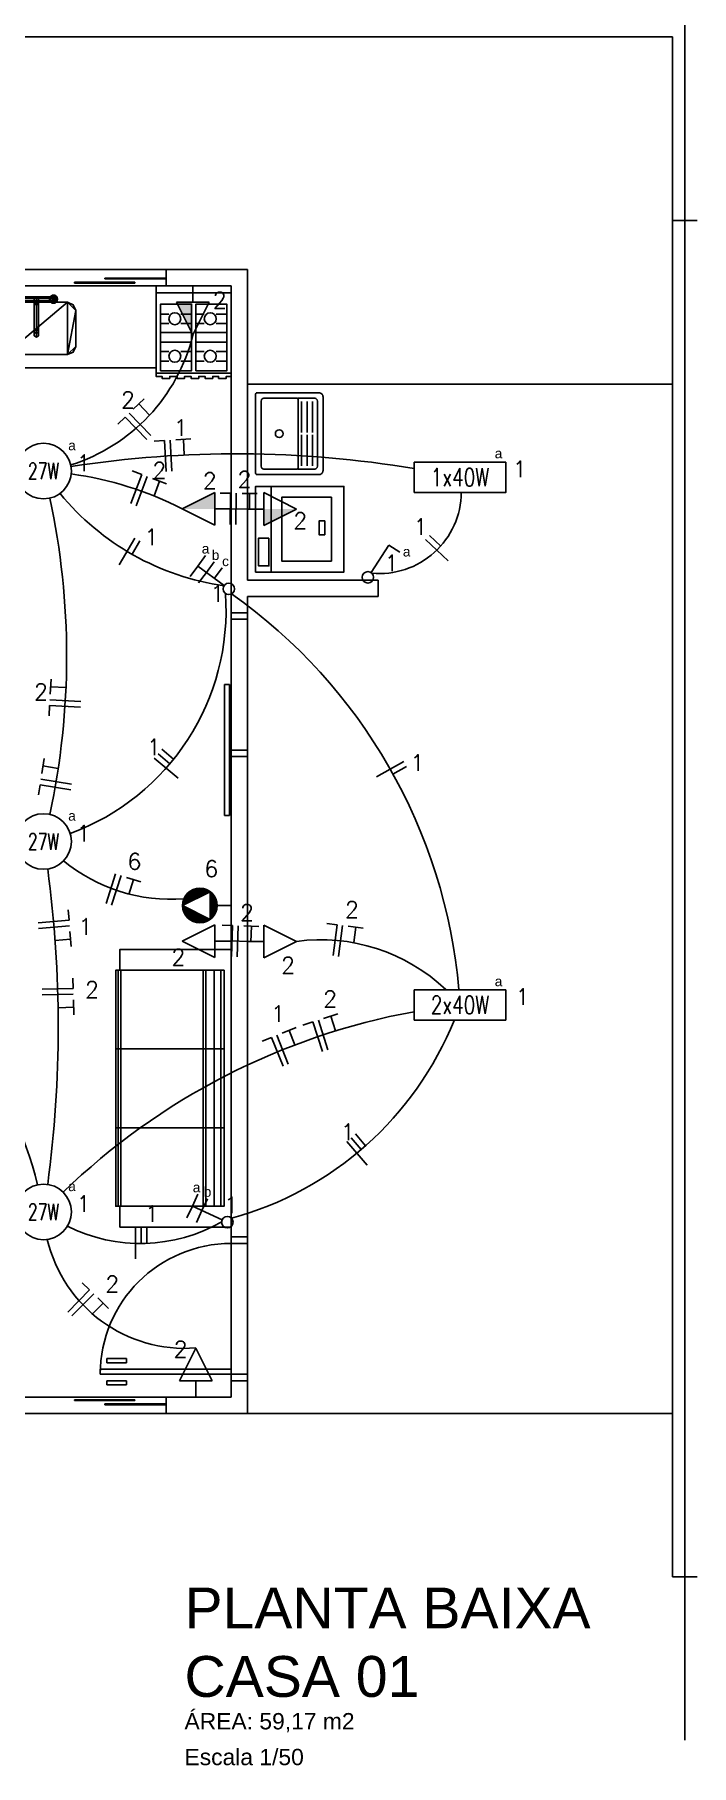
# Model space of a CAD drawing. Header units: metres. Extents: x 49 to 320, y -91 to 27.
# Drawn here: x 148.05 to 152.07, y -69.31 to -58.71 of the extents above; entities that cross this region are included whole.
import ezdxf
from ezdxf.enums import TextEntityAlignment as Align

# ---------------------------------------------------------------- set-up
doc = ezdxf.new("R2010")
doc.units = ezdxf.units.M
doc.header["$LTSCALE"] = 0.2
for name, color, linetype in [('ARQ-___-___-LEG', 3, 'Continuous'), ('ARQ-___-___-VST', 9, 'Continuous'), ('ARQ-EQP', 24, 'Continuous'), ('ARQ-EQP-___-INT', 7, 'Continuous'), ('ARQ-MOB-___-INT', 7, 'Continuous'), ('CIRCUITO', 7, 'Continuous'), ('CIRCUITO_FIACAO', 10, 'Continuous'), ('INTERRUPTORES', 6, 'Continuous'), ('LUMINARIAS', 1, 'Continuous'), ('SOMENTE_FIACAO', 3, 'Continuous'), ('SOMENTE_TUBULACAO', 5, 'Continuous'), ('TEXTO_INTERRUPTOR', 7, 'Continuous'), ('TOMADAS', 3, 'Continuous')]:
    doc.layers.add(name, color=color, linetype=linetype)
doc.styles.add('REGUA200', font='arial.ttf')
doc.styles.add('REGUA80', font='arial.ttf')
doc.styles.add('ROMANS', font='romans', dxfattribs={"height": 6})
doc.styles.get("Standard").update_dxf_attribs({"font": 'arial.ttf'})

# ---------------------------------------------------------------- blocks, each defined once
blk = doc.blocks.new('MBSOF232')
at = {"color": 0}
blk.add_lwpolyline([(100, 80), (-100, 80), (-100, 0), (-85, 0), (-85, -3), (85, -3), (85, 0), (100, 0)], close=True, dxfattribs=at)
at = {"layer": 'ARQ-MOB-___-INT'}
for p, q in [((-28.5, -3), (-28.5, 75)), ((28.3, -3), (28.3, 75)), ((85, 72.6), (-85, 72.6)), ((85, 67.9), (-85, 67.9)), ((85, 61.9), (-85, 61.9)), ((85, 59.9), (-85, 59.9)), ((85, 0.7), (-85, 0.7)), ((85, -1.3), (-85, -1.3))]:
    blk.add_line(p, q, dxfattribs=at)
blk.add_lwpolyline([(85, 0), (85, 75), (-85, 75), (-85, 0)], dxfattribs=at)
blk = doc.blocks.new('MCCUB1_3')
at = {"color": 254}
mesh = blk.add_polyface(dxfattribs=at)
corners = [(-24, -37, 70), (-22.5, -40.5, 70), (-19, -42, 70), (-24, -15, 70), (-22.5, -11.5, 70), (-19, -10, 70), (19, -10, 70), (19, -42, 70), (24, -15, 70), (24, -37, 70), (22.5, -40.5, 70), (22.5, -11.5, 70), (-24, -37, 85), (-22.5, -40.5, 85), (-19, -42, 85), (19, -42, 85), (22.5, -40.5, 85), (24, -37, 85), (24, -15, 85), (22.5, -11.5, 85), (19, -10, 85), (-19, -10, 85), (-22.5, -11.5, 85), (-24, -15, 85)]
mesh.append_faces([[corners[k] for k in face] for face in [(9, 7, 10), (6, 8, 11)]], dxfattribs={"vtx0": -1, "color": 254})
mesh.append_faces([[corners[k] for k in face] for face in [(0, 2, 3), (3, 2, 4), (4, 2, 5), (5, 2, 6), (8, 7, 9)]], dxfattribs={"vtx0": -1, "vtx1": -1, "color": 254})
mesh.append_faces([[corners[k] for k in face] for face in [(6, 7, 8)]], dxfattribs={"vtx0": -1, "vtx1": -1, "vtx2": -1, "color": 254})
mesh.append_faces([[corners[k] for k in face] for face in [(6, 2, 7)]], dxfattribs={"vtx0": -1, "vtx2": -1, "color": 254})
mesh.append_faces([[corners[k] for k in face] for face in [(12, 13, 0), (13, 14, 1), (14, 15, 2), (15, 16, 7), (16, 17, 10), (17, 18, 9), (18, 19, 8), (19, 20, 11), (20, 21, 6), (21, 22, 5), (22, 23, 4), (23, 12, 3)]], dxfattribs={"vtx1": -1, "color": 254})
mesh.append_faces([[corners[k] for k in face] for face in [(0, 1, 2), (13, 1, 0), (14, 2, 1), (15, 7, 2), (16, 10, 7), (17, 9, 10), (18, 8, 9), (19, 11, 8), (20, 6, 11), (21, 5, 6), (22, 4, 5), (23, 3, 4), (12, 0, 3)]], dxfattribs={"vtx2": -1, "color": 254})
mesh = blk.add_polyface(dxfattribs=at)
corners = [(-1.4, -30.5, 100.3), (-1.4, -30.5, 95.5), (-0.1, -31.3, 95.5), (-0.1, -31.3, 100.6), (-1.4, -29, 99.7), (-1.4, -29, 95.5), (-0.1, -28.3, 99.4), (-0.1, -28.3, 95.5), (1.2, -29, 99.7), (1.2, -29, 95.5), (1.2, -30.5, 100.3), (1.2, -30.5, 95.5), (-1.4, -27.2, 103.6), (-0.1, -27.5, 104.3), (-1.4, -26.6, 102.1), (-0.1, -26.3, 101.3), (1.2, -26.6, 102.1), (1.2, -27.2, 103.6), (-1.4, -10.6, 103.6), (-0.1, -10.3, 104.3), (-1.4, -11.2, 102.1), (-0.1, -11.5, 101.3), (1.2, -11.2, 102.1), (1.2, -10.6, 103.6), (-1.4, -7.6, 100.5), (-0.1, -7, 101), (-1.4, -8.6, 99.5), (-0.1, -9.2, 98.9), (1.2, -8.6, 99.5), (1.2, -7.6, 100.5), (-12.1, -6.6, 100), (-12.1, -7.3, 101.3), (11.9, -7.3, 101.3), (11.9, -6.6, 100), (-12.1, -7.4, 98.7), (11.9, -7.4, 98.7), (-12.1, -8.9, 98.7), (11.9, -8.9, 98.7), (-12.1, -9.6, 100), (11.9, -9.6, 100), (-12.1, -8.8, 101.3), (11.9, -8.8, 101.3), (12.5, -6.6, 106.9), (11.2, -5.7, 106.9), (9.7, -5.7, 106.9), (8.4, -6.6, 106.9), (7.9, -8.1, 106.9), (8.4, -9.6, 106.9), (9.6, -10.5, 106.9), (12.4, -9.6, 106.9), (11.2, -10.5, 106.9), (12.9, -8.1, 106.9), (12.5, -6.6, 101.9), (11.2, -5.7, 101.9), (9.7, -5.7, 101.9), (8.4, -6.6, 101.9), (7.9, -8.1, 101.9), (8.4, -9.6, 101.9), (9.6, -10.5, 101.9), (11.2, -10.5, 101.9), (12.4, -9.6, 101.9), (12.9, -8.1, 101.9), (-8.1, -8.1, 101.9), (-8.5, -6.6, 101.9), (-8.5, -6.6, 106.9), (-8.1, -8.1, 106.9), (-8.6, -9.6, 101.9), (-8.6, -9.6, 106.9), (-9.8, -10.5, 101.9), (-9.8, -10.5, 106.9), (-11.4, -10.5, 101.9), (-11.4, -10.5, 106.9), (-12.6, -9.6, 101.9), (-12.6, -9.6, 106.9), (-13.1, -8.1, 101.9), (-13.1, -8.1, 106.9), (-12.6, -6.6, 101.9), (-12.6, -6.6, 106.9), (-11.3, -5.7, 101.9), (-11.3, -5.7, 106.9), (-9.8, -5.7, 101.9), (-9.8, -5.7, 106.9)]
mesh.append_faces([[corners[k] for k in face] for face in [(30, 31, 32, 33), (34, 30, 33, 35), (36, 34, 35, 37), (38, 36, 37, 39), (40, 38, 39, 41), (31, 40, 41, 32), (52, 53, 43, 42), (53, 54, 44, 43), (54, 55, 45, 44), (55, 56, 46, 45), (56, 57, 47, 46), (57, 58, 48, 47), (58, 59, 50, 48), (59, 60, 49, 50), (60, 61, 51, 49), (61, 52, 42, 51), (62, 63, 64, 65), (66, 62, 65, 67), (68, 66, 67, 69), (70, 68, 69, 71), (72, 70, 71, 73), (74, 72, 73, 75), (76, 74, 75, 77), (78, 76, 77, 79), (80, 78, 79, 81), (63, 80, 81, 64)]], dxfattribs={"color": 254})
mesh.append_faces([[corners[k] for k in face] for face in [(32, 37, 35, 33), (49, 48, 50), (42, 49, 51), (64, 67, 65), (67, 71, 69)]], dxfattribs={"vtx0": -1, "color": 254})
mesh.append_faces([[corners[k] for k in face] for face in [(32, 39, 37), (42, 44, 45), (42, 45, 46), (42, 46, 47), (42, 47, 48), (64, 73, 71), (64, 75, 73), (64, 77, 75), (64, 79, 77)]], dxfattribs={"vtx0": -1, "vtx2": -1, "color": 254})
mesh.append_faces([[corners[k] for k in face] for face in [(24, 18, 19, 25), (26, 20, 18, 24), (27, 21, 20, 26), (28, 22, 21, 27), (29, 23, 22, 28), (25, 19, 23, 29)]], dxfattribs={"vtx1": -1, "color": 254})
mesh.append_faces([[corners[k] for k in face] for face in [(36, 38, 31)]], dxfattribs={"vtx1": -1, "vtx2": -1, "color": 254})
mesh.append_faces([[corners[k] for k in face] for face in [(12, 0, 3, 13), (14, 4, 0, 12), (15, 6, 4, 14), (16, 8, 6, 15), (17, 10, 8, 16), (13, 3, 10, 17), (18, 12, 13, 19), (20, 14, 12, 18), (21, 15, 14, 20), (22, 16, 15, 21), (23, 17, 16, 22), (19, 13, 17, 23)]], dxfattribs={"vtx1": -1, "vtx3": -1, "color": 254})
mesh.append_faces([[corners[k] for k in face] for face in [(32, 41, 39), (30, 34, 36, 31), (38, 40, 31), (42, 43, 44), (64, 81, 79)]], dxfattribs={"vtx2": -1, "color": 254})
mesh.append_faces([[corners[k] for k in face] for face in [(0, 1, 2, 3), (4, 5, 1, 0), (6, 7, 5, 4), (8, 9, 7, 6), (10, 11, 9, 8), (3, 2, 11, 10)]], dxfattribs={"vtx3": -1, "color": 254})
blk = doc.blocks.new('EQF4B__2')
at = {"color": 0}
blk.add_lwpolyline([(25.5, -5), (-25.5, -5), (-25.5, -66.5), (-21.4, -66.5), (-21.4, -67.9), (-16.2, -67.9), (-16.2, -66.5), (-11.3, -66.5), (-11.3, -67.9), (-6.2, -67.9), (-6.2, -66.5), (-1.7, -66.5), (-1.7, -67.9), (3.5, -67.9), (3.5, -66.5), (7.8, -66.5), (7.8, -67.9), (13, -67.9), (13, -66.5), (17, -66.5), (17, -67.9), (22.2, -67.9), (22.2, -66.5), (25.5, -66.5)], close=True, dxfattribs=at)
at = {"layer": 'ARQ-EQP-___-INT'}
for p, q in [((-25.3, -9.7), (25.3, -9.7)), ((-22.6, -24.1), (-16.8, -24.1)), ((-22.6, -30.6), (-16.8, -30.6)), ((-8.7, -24.1), (-1.4, -24.1)), ((-8.7, -30.6), (-1.4, -30.6)), ((1.4, -24.1), (7.2, -24.1)), ((1.4, -30.6), (7.2, -30.6)), ((15.3, -24.1), (22.6, -24.1)), ((15.3, -30.6), (22.6, -30.6)), ((-22.6, -36.7), (-1.4, -36.7)), ((-22.6, -43.3), (-1.4, -43.3)), ((1.4, -36.7), (22.6, -36.7)), ((1.4, -43.3), (22.6, -43.3)), ((-22.6, -49.6), (-16.8, -49.6)), ((-22.6, -56.1), (-16.8, -56.1)), ((-8.7, -49.6), (-1.4, -49.6)), ((-8.7, -56.1), (-1.4, -56.1)), ((1.4, -49.6), (7.2, -49.6)), ((1.4, -56.1), (7.2, -56.1)), ((15.3, -49.6), (22.6, -49.6)), ((15.3, -56.1), (22.6, -56.1)), ((-25.3, -64.4), (25.3, -64.4))]:
    blk.add_line(p, q, dxfattribs=at)
for points in [[(-22.6, -62.6), (-1.4, -62.6), (-1.4, -17.4), (-22.6, -17.4)], [(1.4, -62.6), (22.6, -62.6), (22.6, -17.4), (1.4, -17.4)]]:
    blk.add_lwpolyline(points, close=True, dxfattribs=at)
for centre in [(-12.8, -27.3), (11.3, -27.3), (-12.8, -52.8), (11.3, -52.8)]:
    blk.add_circle(centre, 4.04, dxfattribs=at)
blk = doc.blocks.new('EQLAV1_2')
at = {"color": 0}
blk.add_lwpolyline([(30.8, -10), (-30.8, -10), (-30.8, -73.5), (30.8, -73.5)], close=True, dxfattribs=at)
at = {"layer": 'ARQ-EQP-___-INT'}
blk.add_line((30.8, -21.3), (-30.8, -21.3), dxfattribs=at)
for points in [[(6.4, -19.6), (26.4, -19.6), (26.4, -12.1), (6.4, -12.1)], [(22.9, -64.6), (22.9, -28.8), (-23, -28.8), (-23, -64.6)], [(4, -59.7), (4, -55.7), (-6, -55.7), (-6, -59.7)]]:
    blk.add_lwpolyline(points, close=True, dxfattribs=at)
blk = doc.blocks.new('SAT13S_2')
at = {"layer": 'ARQ-EQP', "color": 0, "linetype": 'ByBlock'}
blk.add_lwpolyline([(-26.5, -48.5), (26.5, -48.5, 0.414214), (29.5, -45.5), (29.5, -1, 0.414214), (28.5, 0), (-28.5, 0, 0.414214), (-29.5, -1), (-29.5, -45.5, 0.414214)], format="xyb", close=True, dxfattribs=at)
at = {"layer": 'ARQ-EQP-___-INT'}
for points in [[(25.5, -27.7), (25.5, -6, 0.414214), (23.5, -4), (-23.5, -4, 0.414214), (-25.5, -6), (-25.5, -27.7)], [(-25.5, -27.8), (-25.5, -29.7, 0.414214), (-24.5, -30.6), (-23.2, -30.6), (23.1, -30.6), (24.5, -30.6, 0.414214), (25.5, -29.7), (25.5, -27.8)], [(-25.5, -30.5), (-25.5, -42.5, 0.414214), (-23.5, -44.5)], [(-23.5, -44.5), (23.5, -44.5, 0.414214), (25.5, -42.5), (25.5, -30.5, 0.414214)], [(-23.2, -33), (-0.9, -33, 0.414214)], [(-23.2, -37), (-0.9, -37, 0.414214)], [(0.8, -33), (23.1, -33, 0.414214)], [(0.8, -37), (23.1, -37, 0.414214)], [(-23.2, -41), (-0.9, -41, 0.414214)], [(0.8, -41), (23.1, -41, 0.414214)]]:
    blk.add_lwpolyline(points, format="xyb", dxfattribs=at)
blk.add_circle((0, -17), 2.8, dxfattribs=at)
blk = doc.blocks.new('Titul1')
at = {"color": 6, "style": 'REGUA200', "width": 1.4}
blk.add_attdef('TITULO', (0, 0), '', height=5, dxfattribs=at)
at = {"color": 0, "style": 'REGUA80', "width": 1.4}
blk.add_attdef('ESCALA', (0, -3.98), '', height=2, dxfattribs=at)
blk = doc.blocks.new('*U327', base_point=(1990.7, 328))
blk.add_lwpolyline([(1962.7, 318.7), (1962.7, 337.2), (2018.7, 337.2), (2018.7, 318.7)], close=True)
at = {"style": 'ROMANS', "width": 0.75}
blk.add_text('1x40W', height=11, dxfattribs=at).set_placement((1990.7, 328), align=Align.MIDDLE)
blk = doc.blocks.new('*U328', base_point=(1736, 529.7))
at = {"linetype": 'Continuous'}
blk.add_circle((1736, 529.7), 17, dxfattribs=at)
at = {"linetype": 'Continuous', "style": 'ROMANS', "width": 0.7}
blk.add_text('27W', height=10, dxfattribs=at).set_placement((1736, 529.7), align=Align.MIDDLE)
blk = doc.blocks.new('*U329', base_point=(1736, 303))
at = {"linetype": 'Continuous'}
blk.add_circle((1736, 303), 17, dxfattribs=at)
at = {"linetype": 'Continuous', "style": 'ROMANS', "width": 0.7}
blk.add_text('27W', height=10, dxfattribs=at).set_placement((1736, 303), align=Align.MIDDLE)
blk = doc.blocks.new('*U330', base_point=(1736, 76.3))
at = {"linetype": 'Continuous'}
blk.add_circle((1736, 76.3), 17, dxfattribs=at)
at = {"linetype": 'Continuous', "style": 'ROMANS', "width": 0.7}
blk.add_text('27W', height=10, dxfattribs=at).set_placement((1736, 76.3), align=Align.MIDDLE)
blk = doc.blocks.new('*U397', base_point=(1990.7, 203))
blk.add_lwpolyline([(1962.7, 193.7), (1962.7, 212.2), (2018.7, 212.2), (2018.7, 193.7)], close=True)
at = {"style": 'ROMANS', "width": 0.75}
blk.add_text('2x40W', height=11, dxfattribs=at).set_placement((1990.7, 203), align=Align.MIDDLE)
blk = doc.blocks.new('*U406', base_point=(1931.3, 463))
at = {"color": 2}
for p, q in [((1936.3, 467.6), (1947.1, 484.4)), ((1947.1, 484.4), (1953.9, 480.1))]:
    blk.add_line(p, q, dxfattribs=at)
blk.add_circle((1934.4, 464.7), 3.5, dxfattribs=at)
blk = doc.blocks.new('*U407', base_point=(1850.7, 67.4))
for p, q in [((1827.1, 79.9), (1830.4, 87.1)), ((1827.1, 79.9), (1823.7, 72.6)), ((1845.3, 71.5), (1827.1, 79.9)), ((1832.9, 77.2), (1829.6, 69.9)), ((1832.9, 77.2), (1836.3, 84.4))]:
    blk.add_line(p, q)
blk.add_circle((1848.4, 70), 3.5)
blk = doc.blocks.new('*U409', base_point=(1850.7, 454.4))
for p, q in [((1830.4, 471.5), (1835.1, 478)), ((1830.4, 471.5), (1825.6, 465.1)), ((1846.5, 459.7), (1830.4, 471.5)), ((1835.6, 467.7), (1830.8, 461.3)), ((1835.6, 467.7), (1840.3, 474.2)), ((1840.5, 464.1), (1845.2, 470.5))]:
    blk.add_line(p, q)
blk.add_circle((1849.3, 457.6), 3.5)
blk = doc.blocks.new('*X411')
at = {"color": 0}
for p, q in [((332.4, 758.5), (337.4, 763.5)), ((332.4, 757.6), (337.4, 762.6)), ((332.5, 759.4), (337.4, 764.3)), ((332.5, 756.7), (337.4, 761.7)), ((332.6, 755.9), (337.4, 760.8)), ((332.7, 760.5), (337.4, 765.2)), ((333, 761.7), (337.4, 766.1)), ((333.6, 763.2), (337.4, 767)), ((335.1, 765.5), (337.2, 767.7)), ((338, 767.5), (339.5, 769.1)), ((338.6, 767.3), (341, 769.7)), ((339.2, 767), (342.2, 770)), ((339.7, 766.7), (343.3, 770.2)), ((340.3, 766.4), (344.3, 770.3)), ((340.9, 766.1), (345.2, 770.3)), ((341.5, 765.8), (346, 770.3)), ((342.1, 765.5), (346.8, 770.2)), ((342.7, 765.2), (347.6, 770)), ((343.3, 764.9), (348.3, 769.9)), ((343.9, 764.6), (348.9, 769.7)), ((344.5, 764.3), (349.6, 769.4)), ((345.1, 764), (350.2, 769.2)), ((345.6, 763.7), (350.8, 768.9)), ((346.2, 763.4), (351.4, 768.5)), ((346.8, 763.1), (351.9, 768.2)), ((347.4, 762.8), (352.4, 767.8)), ((348, 762.5), (352.9, 767.4)), ((348.6, 762.2), (353.4, 767)), ((349.2, 761.9), (353.8, 766.6)), ((349.8, 761.7), (354.3, 766.1)), ((350.4, 761.4), (354.7, 765.7)), ((350.9, 761.1), (355, 765.2)), ((351.5, 760.8), (355.4, 764.6)), ((352.1, 760.5), (355.7, 764.1)), ((352.7, 760.2), (356, 763.5)), ((353.3, 759.9), (356.3, 762.9)), ((353.9, 759.6), (356.6, 762.3)), ((354.5, 759.3), (356.8, 761.6)), ((355.1, 759), (357, 761)), ((355.7, 758.7), (357.2, 760.2)), ((332.7, 755.2), (337.4, 759.9)), ((332.9, 754.5), (337.4, 759)), ((333.1, 753.8), (337.4, 758.1)), ((333.3, 753.2), (337.4, 757.3)), ((333.6, 752.5), (337.4, 756.4)), ((333.9, 752), (337.4, 755.5)), ((334.2, 751.4), (337.4, 754.6)), ((334.5, 750.9), (337.4, 753.7)), ((334.9, 750.3), (337.4, 752.8)), ((335.3, 749.8), (337.4, 752)), ((335.7, 749.4), (337.4, 751.1)), ((336.1, 748.9), (337.4, 750.2)), ((336.6, 748.5), (337.4, 749.3)), ((337.1, 748.1), (337.4, 748.4)), ((337.6, 747.7), (338, 748.1)), ((338.1, 747.3), (339.8, 749)), ((338.7, 747), (341.5, 749.9)), ((339.2, 746.7), (343.3, 750.8)), ((339.8, 746.4), (345.1, 751.7)), ((340.5, 746.2), (346.8, 752.5)), ((341.1, 745.9), (348.6, 753.4)), ((341.8, 745.7), (350.4, 754.3)), ((342.5, 745.6), (352.1, 755.2)), ((343.3, 745.4), (353.9, 756.1)), ((344.1, 745.4), (355.7, 757)), ((344.9, 745.3), (357.4, 757.8)), ((345.8, 745.4), (357.4, 756.9)), ((346.8, 745.5), (357.3, 755.9)), ((348, 745.7), (357, 754.8)), ((349.2, 746.1), (356.7, 753.5)), ((350.8, 746.8), (355.9, 751.9)), ((356.2, 758.4), (357.3, 759.5)), ((356.8, 758.1), (357.4, 758.7))]:
    blk.add_line(p, q, dxfattribs=at)
blk = doc.blocks.new('*U414', base_point=(1850.7, 263.8))
for p, q in [((1821, 263.8), (1838, 272.3)), ((1838, 272.3), (1838, 255.3)), ((1838, 255.3), (1821, 263.8)), ((1842.2, 263.8), (1850.7, 263.8))]:
    blk.add_line(p, q)
blk.add_circle((1831.6, 263.8), 10.6)
at = {"xscale": 0.85, "yscale": 0.85, "zscale": 0.85, "rotation": 180}
blk.add_blockref('*X411', (2124.8, 908), dxfattribs=at)
blk = doc.blocks.new('*U425', base_point=(1829.2, -37))
for p, q in [((1819.2, -27), (1829.2, -7)), ((1829.2, -7), (1839.2, -27)), ((1839.2, -27), (1819.2, -27)), ((1829.2, -27), (1829.2, -37))]:
    blk.add_line(p, q)
blk = doc.blocks.new('*U426', base_point=(1850.7, 242.1))
for p, q in [((1820.7, 242.1), (1840.7, 252.1)), ((1840.7, 252.1), (1840.7, 232.1)), ((1840.7, 232.1), (1820.7, 242.1)), ((1840.7, 242.1), (1850.7, 242.1))]:
    blk.add_line(p, q)
blk = doc.blocks.new('*U427', base_point=(1860.7, 241.7))
for p, q in [((1870.7, 251.7), (1890.7, 241.7)), ((1870.7, 231.7), (1870.7, 251.7)), ((1870.7, 241.7), (1860.7, 241.7)), ((1890.7, 241.7), (1870.7, 231.7))]:
    blk.add_line(p, q)
blk = doc.blocks.new('*U430', base_point=(1827.3, 643))
for p, q in [((1827.3, 633), (1827.3, 643)), ((1827.3, 613), (1817.3, 633)), ((1817.3, 633), (1837.3, 633)), ((1837.3, 633), (1827.3, 613))]:
    blk.add_line(p, q)
blk.add_trace([(1827.3, 633), (1817.3, 633), (1827.3, 613)])
blk = doc.blocks.new('*U431', base_point=(1860.7, 506.5))
for p, q in [((1870.7, 496.5), (1870.7, 516.5)), ((1870.7, 516.5), (1890.7, 506.5)), ((1870.7, 506.5), (1860.7, 506.5)), ((1890.7, 506.5), (1870.7, 496.5))]:
    blk.add_line(p, q)
blk.add_trace([(1870.7, 506.5), (1870.7, 496.5), (1890.7, 506.5)])
blk = doc.blocks.new('*U433', base_point=(1850.7, 506.6))
for p, q in [((1820.7, 506.6), (1840.7, 516.6)), ((1840.7, 516.6), (1840.7, 496.6)), ((1840.7, 496.6), (1820.7, 506.6)), ((1840.7, 506.6), (1850.7, 506.6))]:
    blk.add_line(p, q)
blk.add_trace([(1840.7, 506.6), (1840.7, 516.6), (1820.7, 506.6)])
blk = doc.blocks.new('*U439', base_point=(1555.2, 290.1))
at = {"linetype": 'ByBlock'}
for start, end in [(201.0979, 201.0979), (141.9676, 196.2101)]:
    blk.add_arc((1712.2, 167.2), 199.3, start, end, dxfattribs=at)
blk = doc.blocks.new('*U453', base_point=(1739.9, 319.5))
at = {"linetype": 'ByBlock'}
blk.add_arc((1289.7, 416.3), 460.4, 347.8657, 12.1343, dxfattribs=at)
blk = doc.blocks.new('*U454', base_point=(1738.5, 286.2))
at = {"linetype": 'ByBlock'}
blk.add_arc((1024.4, 189.7), 720.6, 352.3026, 7.6974, dxfattribs=at)
blk = doc.blocks.new('*U456', base_point=(1732.4, 92.9))
at = {"linetype": 'ByBlock'}
blk.add_arc((1470.1, 27), 270.4, 14.1091, 54.6618, dxfattribs=at)
blk = doc.blocks.new('*U457', base_point=(1719.3, 73))
at = {"linetype": 'ByBlock'}
for start, end in [(287.5629, 287.5629), (218.434, 275.0674)]:
    blk.add_arc((1712.4, 150.8), 78.1, start, end, dxfattribs=at)
blk = doc.blocks.new('*U458', base_point=(1750.5, 67.5))
at = {"linetype": 'ByBlock'}
blk.add_arc((1795.2, 157.2), 100.2, 243.5312, 299.7785, dxfattribs=at)
blk = doc.blocks.new('*U459', base_point=(1738.2, 59.5))
at = {"linetype": 'ByBlock'}
blk.add_arc((1822.5, 79.3), 86.5, 193.2213, 274.4607, dxfattribs=at)
blk = doc.blocks.new('*U460', base_point=(1752.3, 307.9))
at = {"linetype": 'ByBlock'}
blk.add_arc((1702.1, 444.5), 145.5, 290.1609, 4.0559, dxfattribs=at)
blk = doc.blocks.new('*U461', base_point=(1748.2, 291.1))
at = {"linetype": 'ByBlock'}
blk.add_arc((1814, 371), 103.5, 230.5201, 274.3367, dxfattribs=at)
blk = doc.blocks.new('*U462', base_point=(1748, 88.4))
at = {"linetype": 'ByBlock'}
blk.add_arc((2037.4, -210.3), 415.9, 100.3381, 134.0944, dxfattribs=at)
blk = doc.blocks.new('*U463', base_point=(1982.1, 212.2))
at = {"linetype": 'ByBlock'}
blk.add_arc((1905.6, 131.8), 111, 46.4822, 97.7139, dxfattribs=at)
blk = doc.blocks.new('*U464', base_point=(1860.7, 241.7))
at = {"linetype": 'ByBlock'}
blk.add_lwpolyline([(1860.7, 241.7), (1860.7, 241.7), (1850.7, 242.1), (1850.7, 242.1)], dxfattribs=at)
blk = doc.blocks.new('*U465', base_point=(1987.3, 193.7))
at = {"linetype": 'ByBlock'}
blk.add_arc((1796.6, 270.6), 205.6, 285.3323, 338.0302, dxfattribs=at)
blk = doc.blocks.new('*U466', base_point=(1990.1, 212.2))
at = {"linetype": 'ByBlock'}
blk.add_arc((1658.8, 183.2), 332.5, 5.0083, 54.6869, dxfattribs=at)
blk = doc.blocks.new('*U468', base_point=(1752.5, 533.5))
at = {"linetype": 'ByBlock'}
blk.add_arc((1719, 640), 111.7, 287.5031, 345.998, dxfattribs=at)
blk = doc.blocks.new('*U469', base_point=(1746.1, 516))
at = {"linetype": 'ByBlock'}
blk.add_arc((1868.8, 616.6), 158.7, 219.361, 261.8872, dxfattribs=at)
blk = doc.blocks.new('*U470', base_point=(1752.9, 528))
at = {"linetype": 'ByBlock'}
blk.add_arc((1724.4, 319.3), 210.6, 62.7673, 82.2073, dxfattribs=at)
blk = doc.blocks.new('*U471', base_point=(1752.8, 532.5))
at = {"linetype": 'ByBlock'}
blk.add_arc((1853.9, -116.9), 657.2, 80.4659, 98.8513, dxfattribs=at)
blk = doc.blocks.new('*U472', base_point=(1991.5, 516.7))
at = {"linetype": 'ByBlock'}
for start, end in [(10.214, 10.214), (264.5603, 359.5629)]:
    blk.add_arc((1941.5, 517), 50, start, end, dxfattribs=at)
blk = doc.blocks.new('*U473', base_point=(1850.7, 506.6))
at = {"linetype": 'ByBlock'}
blk.add_lwpolyline([(1850.7, 506.6), (1850.7, 506.6), (1860.7, 506.5), (1860.7, 506.5)], dxfattribs=at)
blk = doc.blocks.new('N')
for p, q in [((0, 9.5), (-6.3, 9.5)), ((0, -9.5), (0, 9.5))]:
    blk.add_line(p, q)
blk = doc.blocks.new('F')
blk.add_line((0, -9.5), (0, 9.5))
blk = doc.blocks.new('T')
at = {"linetype": 'Continuous'}
for p, q in [((4.6, 9.5), (-4.6, 9.5)), ((0, 0), (0, 9.5))]:
    blk.add_line(p, q, dxfattribs=at)
blk = doc.blocks.new('*U496', base_point=(1742, 342.3))
at = {"layer": 'SOMENTE_FIACAO', "linetype": 'ByBlock', "rotation": 80.70374457}
for name, p in [('T', (1745, 347.7)), ('F', (1743.7, 339.7)), ('N', (1743.2, 336.2))]:
    blk.add_blockref(name, p, dxfattribs=at)
blk = doc.blocks.new('*U497', base_point=(1742, 248.1))
at = {"layer": 'SOMENTE_FIACAO', "linetype": 'ByBlock', "rotation": 274.65914162}
for name, p in [('N', (1742.1, 254)), ('F', (1742.4, 250.5)), ('T', (1743, 242.4))]:
    blk.add_blockref(name, p, dxfattribs=at)
blk = doc.blocks.new('*U498', base_point=(1883.6, 178.3))
at = {"layer": 'SOMENTE_FIACAO', "linetype": 'ByBlock', "rotation": 21.58688346}
for name, p in [('N', (1879, 174.3)), ('F', (1882.2, 175.6)), ('T', (1889.7, 178.6))]:
    blk.add_blockref(name, p, dxfattribs=at)
blk = doc.blocks.new('R')
blk.add_line((0, 0), (0, 9.5))
blk = doc.blocks.new('*U499', base_point=(1951, 347))
at = {"layer": 'SOMENTE_FIACAO', "linetype": 'ByBlock', "rotation": 299.26544644}
for name, p in [('F', (1948, 347.3)), ('R', (1949.7, 344.2))]:
    blk.add_blockref(name, p, dxfattribs=at)
blk = doc.blocks.new('*U500', base_point=(1929.9, 115))
at = {"layer": 'SOMENTE_FIACAO', "linetype": 'ByBlock', "rotation": 40.57567479}
for name, p in [('F', (1927.7, 112.2)), ('R', (1930.3, 114.5)), ('R', (1933, 116.8))]:
    blk.add_blockref(name, p, dxfattribs=at)
blk = doc.blocks.new('*U502', base_point=(1795.7, 57.9))
at = {"layer": 'SOMENTE_FIACAO', "linetype": 'ByBlock', "rotation": 0.28799911}
for name, p in [('F', (1792.2, 57)), ('R', (1795.7, 57)), ('R', (1799.2, 57))]:
    blk.add_blockref(name, p, dxfattribs=at)
blk = doc.blocks.new('*U504', base_point=(1812.3, 351.4))
at = {"layer": 'SOMENTE_FIACAO', "linetype": 'ByBlock', "rotation": 49.80434210000001}
for name, p in [('F', (1811, 347.9)), ('R', (1813.3, 350.6)), ('R', (1815.5, 353.3))]:
    blk.add_blockref(name, p, dxfattribs=at)
blk = doc.blocks.new('*U505', base_point=(1789.1, 480.5))
at = {"layer": 'SOMENTE_FIACAO', "linetype": 'ByBlock', "rotation": 329.65297938}
for name, p in [('F', (1787.1, 480.5)), ('R', (1790.1, 478.8))]:
    blk.add_blockref(name, p, dxfattribs=at)
blk = doc.blocks.new('*U506', base_point=(1977, 483.3))
at = {"layer": 'SOMENTE_FIACAO', "linetype": 'ByBlock', "rotation": 46.41548264}
for name, p in [('F', (1976.5, 481.3)), ('R', (1979, 483.8))]:
    blk.add_blockref(name, p, dxfattribs=at)
blk = doc.blocks.new('*U507', base_point=(1816.6, 536.7))
at = {"layer": 'SOMENTE_FIACAO', "linetype": 'ByBlock', "rotation": 3.269272079999999}
for name, p in [('N', (1810.6, 538.9)), ('F', (1814.1, 539.1)), ('T', (1822.2, 539.6))]:
    blk.add_blockref(name, p, dxfattribs=at)
blk = doc.blocks.new('*U542', base_point=(1744.9, 207.1))
at = {"layer": 'SOMENTE_FIACAO', "linetype": 'ByBlock', "rotation": 271.38361364}
for name, p in [('N', (1744.6, 212.8)), ('F', (1744.7, 209.3)), ('T', (1744.9, 201.3))]:
    blk.add_blockref(name, p, dxfattribs=at)
blk = doc.blocks.new('*U546', base_point=(1762.5, 18.7))
at = {"layer": 'SOMENTE_FIACAO', "linetype": 'ByBlock', "rotation": 315.3018301000001}
for name, p in [('N', (1757.5, 21.8)), ('F', (1760, 19.4)), ('T', (1765.7, 13.7))]:
    blk.add_blockref(name, p, dxfattribs=at)
blk = doc.blocks.new('*U547', base_point=(1909.4, 184.4))
at = {"layer": 'SOMENTE_FIACAO', "linetype": 'ByBlock', "rotation": 17.96026046}
for name, p in [('N', (1903.6, 183.6)), ('F', (1907, 184.6)), ('T', (1914.6, 187.1))]:
    blk.add_blockref(name, p, dxfattribs=at)
blk = doc.blocks.new('*U548', base_point=(1919.6, 239.1))
at = {"layer": 'SOMENTE_FIACAO', "linetype": 'ByBlock', "rotation": 352.56615035}
for name, p in [('N', (1914.3, 242.6)), ('F', (1917.7, 242.1)), ('T', (1925.7, 241.1))]:
    blk.add_blockref(name, p, dxfattribs=at)
blk = doc.blocks.new('*U549', base_point=(1749.4, 391.3))
at = {"layer": 'SOMENTE_FIACAO', "linetype": 'ByBlock', "rotation": 86.88894559}
for name, p in [('T', (1749.8, 397.1)), ('N', (1749.2, 385.6)), ('F', (1749.4, 389.1))]:
    blk.add_blockref(name, p, dxfattribs=at)
blk = doc.blocks.new('*U553', base_point=(1795.2, 561.3))
at = {"layer": 'SOMENTE_FIACAO', "linetype": 'ByBlock', "rotation": 44.09993332}
for name, p in [('T', (1800.8, 563.9)), ('N', (1792.5, 555.8)), ('F', (1795, 558.2))]:
    blk.add_blockref(name, p, dxfattribs=at)
blk = doc.blocks.new('*U554', base_point=(1797.2, 514))
at = {"layer": 'SOMENTE_FIACAO', "linetype": 'ByBlock', "rotation": 339.49288918}
for name, p in [('N', (1792.7, 518.7)), ('F', (1796, 517.4)), ('T', (1803.6, 514.6))]:
    blk.add_blockref(name, p, dxfattribs=at)
blk = doc.blocks.new('*U555', base_point=(1856.1, 507))
at = {"layer": 'SOMENTE_FIACAO', "linetype": 'ByBlock', "rotation": 359.3596697}
for name, p in [('N', (1850.3, 506.6)), ('F', (1853.8, 506.6)), ('T', (1861.9, 506.5))]:
    blk.add_blockref(name, p, dxfattribs=at)
blk = doc.blocks.new('*U556', base_point=(1856.9, 241.9))
at = {"layer": 'SOMENTE_FIACAO', "linetype": 'ByBlock', "rotation": 357.96668479}
for name, p in [('N', (1851.2, 242.1)), ('F', (1854.7, 242)), ('T', (1862.8, 241.7))]:
    blk.add_blockref(name, p, dxfattribs=at)
blk = doc.blocks.new('*U570', base_point=(1782.9, 273.3))
at = {"layer": 'SOMENTE_FIACAO', "linetype": 'ByBlock', "rotation": 342.3746685500001}
for name, p in [('F', (1777.1, 274.1)), ('F', (1780.5, 273.1)), ('T', (1788.2, 270.6))]:
    blk.add_blockref(name, p, dxfattribs=at)

msp = doc.modelspace()

# ---------------------------------------------------------------- linework, layer by layer
for p, q in [((151.955, -59.853), (151.955, -68.153)), ((152.105, -59.853), (151.955, -59.853)), ((148.857, -60.153), (147.359, -60.153)), ((148.858, -60.153), (148.857, -60.153)), ((148.857, -60.153), (148.857, -60.253)), ((148.858, -60.153), (148.858, -60.253)), ((149.355, -60.153), (148.858, -60.153)), ((148.858, -60.253), (148.858, -60.153)), ((149.355, -62.053), (149.355, -60.153)), ((147.359, -60.253), (148.857, -60.253)), ((148.666, -60.23), (148.297, -60.23)), ((148.297, -60.23), (148.297, -60.235)), ((148.297, -60.235), (148.666, -60.235)), ((148.851, -60.205), (148.482, -60.205)), ((148.482, -60.205), (148.482, -60.21)), ((148.482, -60.21), (148.851, -60.21)), ((148.666, -60.235), (148.666, -60.23)), ((148.851, -60.21), (148.851, -60.205)), ((148.857, -60.253), (148.858, -60.253)), ((148.858, -60.253), (149.255, -60.253)), ((149.255, -60.253), (149.255, -62.253)), ((147.46, -60.753), (148.796, -60.753)), ((149.355, -60.853), (151.955, -60.853)), ((151.955, -60.853), (149.355, -60.853)), ((150.155, -62.053), (149.355, -62.053)), ((150.155, -62.153), (150.155, -62.053)), ((149.355, -62.253), (149.355, -62.153)), ((149.355, -62.153), (150.155, -62.153)), ((149.255, -62.253), (149.355, -62.253)), ((149.355, -62.253), (149.255, -62.253)), ((149.255, -62.253), (149.255, -62.293)), ((149.355, -62.293), (149.355, -62.253)), ((149.255, -62.293), (149.355, -62.293)), ((149.255, -62.293), (149.255, -63.093)), ((149.355, -63.093), (149.355, -62.293)), ((149.355, -63.093), (149.355, -62.293)), ((149.245, -62.693), (149.215, -62.693)), ((149.215, -62.693), (149.215, -63.493)), ((149.245, -63.493), (149.245, -62.693)), ((149.255, -63.093), (149.255, -63.133)), ((149.355, -63.093), (149.255, -63.093)), ((149.355, -63.133), (149.355, -63.093)), ((149.355, -63.133), (149.255, -63.133)), ((149.255, -63.133), (149.255, -66.073)), ((149.255, -63.133), (149.355, -63.133)), ((149.355, -66.073), (149.355, -63.133)), ((149.215, -63.493), (149.245, -63.493)), ((149.255, -66.073), (149.355, -66.073)), ((149.355, -66.073), (149.255, -66.073)), ((149.255, -66.073), (149.255, -66.113)), ((149.355, -66.113), (149.355, -66.073)), ((149.255, -66.113), (149.355, -66.113)), ((149.255, -66.113), (149.255, -66.883)), ((149.355, -66.913), (149.355, -66.113)), ((149.355, -66.913), (149.355, -66.113)), ((148.615, -66.818), (148.495, -66.818)), ((148.495, -66.818), (148.495, -66.843)), ((148.615, -66.843), (148.615, -66.818)), ((149.255, -66.883), (148.455, -66.883)), ((148.455, -66.883), (148.455, -66.913)), ((148.455, -66.913), (149.255, -66.913)), ((148.495, -66.843), (148.615, -66.843)), ((149.255, -66.913), (149.255, -66.883)), ((149.255, -66.913), (149.255, -66.953)), ((149.355, -66.913), (149.255, -66.913)), ((149.355, -66.953), (149.355, -66.913)), ((148.615, -66.953), (148.495, -66.953)), ((148.495, -66.953), (148.495, -66.978)), ((148.495, -66.978), (148.615, -66.978)), ((148.615, -66.978), (148.615, -66.953)), ((149.255, -66.953), (149.255, -67.053)), ((149.355, -66.953), (149.255, -66.953)), ((149.255, -66.953), (149.355, -66.953)), ((149.355, -67.153), (149.355, -66.953)), ((148.857, -67.053), (147.359, -67.053)), ((147.359, -67.153), (148.857, -67.153)), ((148.666, -67.07), (148.297, -67.07)), ((148.297, -67.07), (148.297, -67.075)), ((148.297, -67.075), (148.666, -67.075)), ((148.851, -67.095), (148.482, -67.095)), ((148.482, -67.095), (148.482, -67.1)), ((148.482, -67.1), (148.851, -67.1)), ((148.666, -67.075), (148.666, -67.07)), ((148.851, -67.1), (148.851, -67.095)), ((148.858, -67.053), (148.857, -67.053)), ((148.857, -67.053), (148.857, -67.153)), ((148.857, -67.153), (148.858, -67.153)), ((148.858, -67.053), (148.858, -67.153)), ((149.255, -67.053), (148.858, -67.053)), ((148.858, -67.153), (148.858, -67.053)), ((148.858, -67.153), (149.355, -67.153)), ((149.355, -67.153), (151.955, -67.153)), ((149.355, -67.153), (151.955, -67.153)), ((151.955, -68.153), (152.105, -68.153))]:
    msp.add_line(p, q)
at = {"const_width": 0.01}
msp.add_lwpolyline([(152.03, -48.153), (152.03, -69.153)], dxfattribs=at)
msp.add_arc((149.255, -66.913), 0.8, 90, 180)
at = {"layer": 'ARQ-___-___-VST'}
for p, q in [((143.46, -58.728), (151.955, -58.728)), ((151.955, -58.728), (151.955, -59.853))]:
    msp.add_line(p, q, dxfattribs=at)

# ---------------------------------------------------------------- block references
for name, p, xscale, yscale, zscale in [('EQF4B__2', (149.026, -60.208), 0.009000000000000001, 0.009000000000000001, 0.009000000000000001), ('MCCUB1_3', (148.065, -60.253), 0.01, 0.01, 0.01)]:
    msp.add_blockref(name, p, dxfattribs=dict(xscale=xscale, yscale=yscale, zscale=zscale))
at = {"xscale": -0.0085, "yscale": 0.0085, "zscale": 0.0085}
for name, p, rotation in [('SAT13S_2', (149.405, -61.157), 90), ('EQLAV1_2', (149.32, -61.742), 90), ('MBSOF232', (148.575, -65.163), 270)]:
    msp.add_blockref(name, p, dxfattribs=dict(at, rotation=rotation))
at = {"layer": 'ARQ-___-___-LEG'}
ref = msp.add_blockref('Titul1', (148.97, -68.469), dxfattribs=dict(at, xscale=0.05, yscale=0.05, zscale=0.05))
ref.add_attrib('TITULO', 'PLANTA BAIXA', (148.97, -68.469), dxfattribs={"layer": '0', "color": 6, "height": 0.25, "style": 'REGUA200'})
ref.add_attrib('ESCALA', 'Escala 1/50', (148.97, -69.306), dxfattribs={"layer": '0', "color": 0, "height": 0.1, "style": 'REGUA80'})
ref = msp.add_blockref('Titul1', (148.97, -68.888), dxfattribs=dict(at, xscale=0.05, yscale=0.05, zscale=0.05))
ref.add_attrib('TITULO', 'CASA 01', (148.97, -68.888), dxfattribs={"layer": '0', "color": 6, "height": 0.25, "style": 'REGUA200'})
ref.add_attrib('ESCALA', 'ÁREA: 59,17 m2', (148.97, -69.087), dxfattribs={"layer": '0', "color": 0, "height": 0.1, "style": 'REGUA80'})
at = {"layer": 'INTERRUPTORES', "xscale": 0.01, "yscale": 0.01, "zscale": 0.01}
for name, p in [('*U406', (150.061, -62.053)), ('*U409', (149.255, -62.139)), ('*U407', (149.255, -66.009))]:
    msp.add_blockref(name, p, dxfattribs=at)
at = {"layer": 'LUMINARIAS', "xscale": 0.01, "yscale": 0.01, "zscale": 0.01}
for name, p in [('*U328', (148.108, -61.386)), ('*U327', (150.655, -61.424)), ('*U329', (148.108, -63.653)), ('*U397', (150.655, -64.653)), ('*U330', (148.108, -65.92))]:
    msp.add_blockref(name, p, dxfattribs=at)
at = {"layer": 'SOMENTE_FIACAO', "linetype": 'ByBlock', "xscale": 0.01, "yscale": 0.01, "zscale": 0.01}
for name, p in [('*U553', (148.7, -61.069)), ('*U507', (148.913, -61.316)), ('*U554', (148.72, -61.543)), ('*U555', (149.309, -61.613)), ('*U505', (148.639, -61.878)), ('*U506', (150.518, -61.85)), ('*U549', (148.242, -62.769)), ('*U504', (148.871, -63.169)), ('*U496', (148.168, -63.26)), ('*U499', (150.258, -63.213)), ('*U570', (148.577, -63.95)), ('*U497', (148.168, -64.201)), ('*U556', (149.317, -64.264)), ('*U548', (149.944, -64.292)), ('*U542', (148.197, -64.612)), ('*U547', (149.842, -64.839)), ('*U498', (149.584, -64.9)), ('*U500', (150.047, -65.533)), ('*U502', (148.705, -66.104)), ('*U546', (148.373, -66.496))]:
    msp.add_blockref(name, p, dxfattribs=at)
at = {"layer": 'SOMENTE_TUBULACAO', "linetype": 'Continuous', "xscale": 0.01, "yscale": 0.01, "zscale": 0.01}
for name, p in [('*U468', (148.273, -61.348)), ('*U472', (150.663, -61.516)), ('*U471', (148.276, -61.358)), ('*U470', (148.277, -61.403)), ('*U469', (148.209, -61.523)), ('*U453', (148.147, -63.487)), ('*U473', (149.255, -61.617)), ('*U460', (148.271, -63.604)), ('*U466', (150.649, -64.56)), ('*U439', (146.3, -63.782)), ('*U454', (148.133, -63.821)), ('*U461', (148.23, -63.771)), ('*U456', (148.072, -65.754)), ('*U464', (149.355, -64.265)), ('*U463', (150.569, -64.56)), ('*U457', (147.941, -65.953)), ('*U462', (148.228, -65.799)), ('*U465', (150.621, -64.745)), ('*U458', (148.253, -66.008)), ('*U459', (148.13, -66.088))]:
    msp.add_blockref(name, p, dxfattribs=at)
at = {"layer": 'TOMADAS', "xscale": 0.01, "yscale": 0.01, "zscale": 0.01}
for name, p in [('*U430', (149.021, -60.253)), ('*U433', (149.255, -61.617)), ('*U431', (149.355, -61.618)), ('*U414', (149.255, -64.045)), ('*U426', (149.255, -64.262)), ('*U427', (149.355, -64.265)), ('*U425', (149.04, -67.053))]:
    msp.add_blockref(name, p, dxfattribs=at)

# ---------------------------------------------------------------- texts
at = {"layer": 'CIRCUITO', "style": 'ROMANS'}
for s, p in [('2', (149.143, -60.39)), ('1', (148.31, -61.386)), ('1', (150.978, -61.424)), ('2', (149.082, -61.495)), ('2', (149.635, -61.74)), ('1', (150.194, -61.999)), ('1', (149.128, -62.186)), ('1', (148.31, -63.653)), ('6', (149.091, -63.87)), ('2', (148.89, -64.411)), ('2', (149.561, -64.461)), ('1', (150.995, -64.653)), ('1', (148.31, -65.92)), ('1', (149.212, -65.927)), ('2', (148.903, -66.81))]:
    msp.add_text(s, height=0.1, dxfattribs=at).set_placement(p)
at = {"layer": 'CIRCUITO_FIACAO', "linetype": 'ByBlock', "style": 'ROMANS'}
for s, p in [('2', (148.581, -61)), ('1', (148.904, -61.171)), ('2', (148.774, -61.432)), ('2', (149.294, -61.487)), ('1', (148.725, -61.84)), ('1', (150.371, -61.777)), ('2', (148.049, -62.787)), ('1', (148.74, -63.125)), ('1', (150.352, -63.221)), ('6', (148.621, -63.825)), ('2', (149.309, -64.138)), ('2', (149.951, -64.12)), ('1', (148.321, -64.224)), ('2', (148.361, -64.61)), ('2', (149.818, -64.667)), ('1', (149.499, -64.757)), ('1', (149.926, -65.48)), ('1', (148.728, -65.981)), ('2', (148.485, -66.412))]:
    msp.add_text(s, height=0.1, dxfattribs=at).set_placement(p)
at = {"layer": 'TEXTO_INTERRUPTOR'}
for s, p in [('a', (148.282, -61.229)), ('a', (150.891, -61.278)), ('a', (149.099, -61.861)), ('b', (149.16, -61.899)), ('c', (149.221, -61.938)), ('a', (150.329, -61.879)), ('a', (148.282, -63.496)), ('a', (150.891, -64.509)), ('a', (148.282, -65.763)), ('a', (149.044, -65.77)), ('b', (149.111, -65.796))]:
    msp.add_text(s, height=0.06, dxfattribs=at).set_placement(p, align=Align.MIDDLE)

doc.saveas('drawing.dxf')
